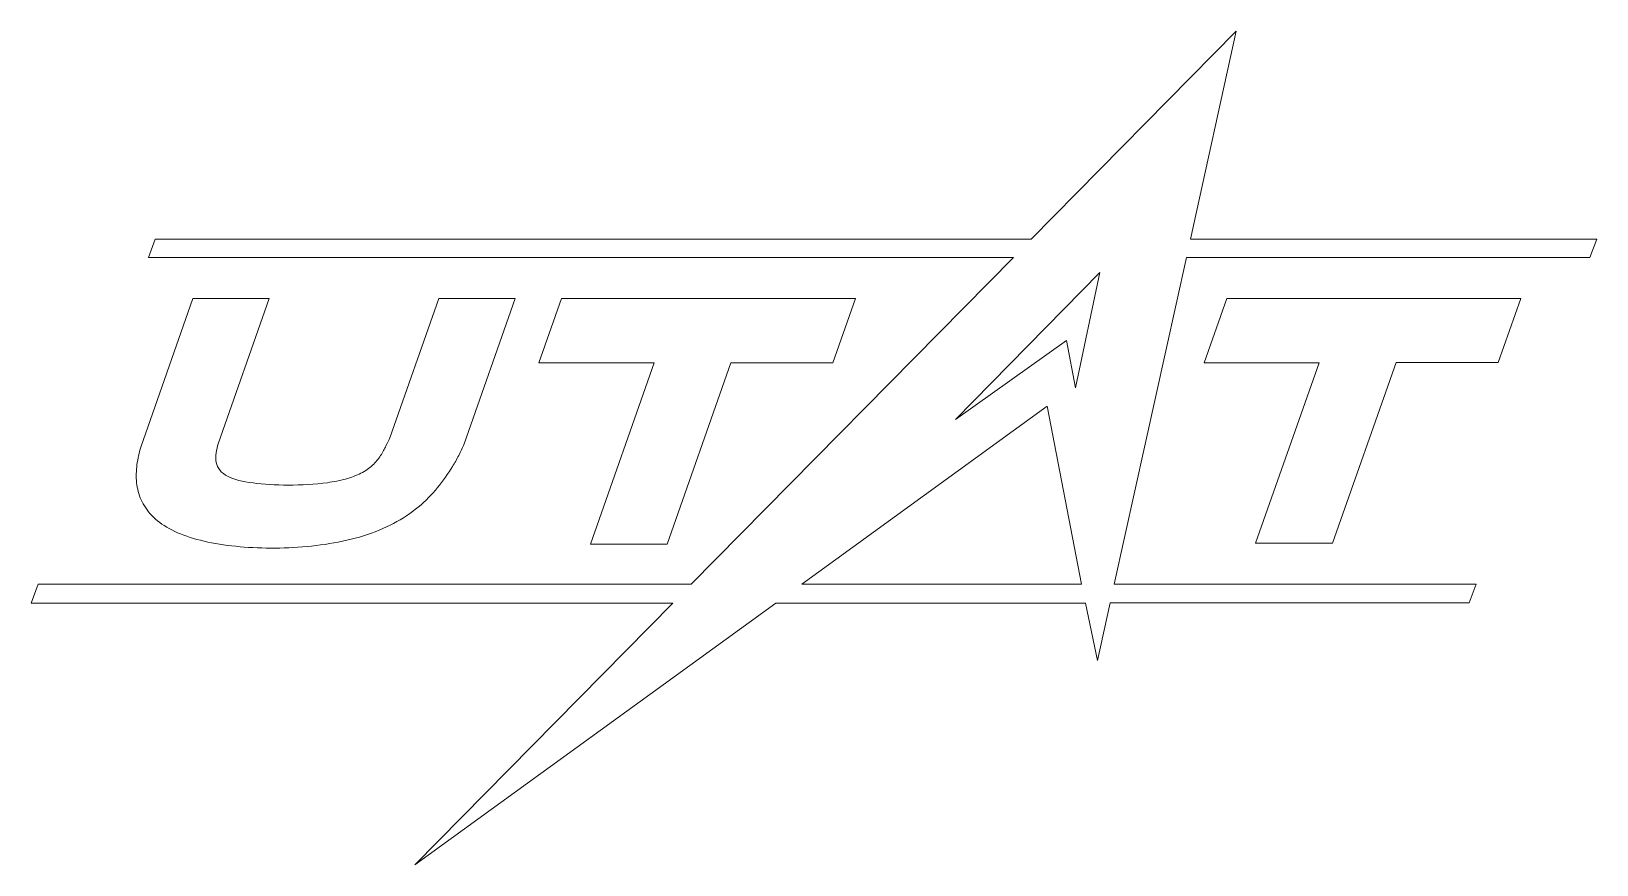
# Model space of a CAD drawing. Header units: millimetres. Extents: x 206 to 1013, y 210 to 640.
import ezdxf

# ---------------------------------------------------------------- set-up
doc = ezdxf.new("R2010")
doc.units = ezdxf.units.MM

msp = doc.modelspace()

# ---------------------------------------------------------------- linework, layer by layer
at = {"color": 7, "linetype": 'Continuous', "lineweight": 15}
for p, q in [((827.02, 639.78), (721.3, 532.58)), ((803.33, 532.56), (827.02, 639.78)), ((269.59, 532.58), (266, 523.11)), ((721.3, 532.58), (269.59, 532.58)), ((1012.85, 532.56), (803.33, 532.56)), ((1009.34, 523.11), (1012.85, 532.56)), ((266, 523.11), (712.12, 523.11)), ((712.12, 523.11), (545.99, 354.65)), ((764.04, 354.65), (801.25, 523.11)), ((801.25, 523.11), (1009.34, 523.11)), ((756.6, 515.41), (682.17, 439.55)), ((744.12, 455.96), (756.6, 515.41)), ((288.92, 501.93), (262.05, 425.37)), ((328.26, 501.93), (288.92, 501.93)), ((301.96, 427.03), (328.26, 501.93)), ((415.73, 501.93), (390.53, 430.14)), ((455.11, 501.93), (415.73, 501.93)), ((428.81, 427.03), (455.11, 501.93)), ((479.07, 501.93), (467.37, 468.76)), ((630.66, 501.93), (479.07, 501.93)), ((619.02, 468.76), (630.66, 501.93)), ((822.05, 501.93), (810.41, 468.76)), ((973.7, 501.93), (822.05, 501.93)), ((962.07, 468.97), (973.7, 501.93)), ((682.17, 439.55), (739.5, 480.43)), ((739.5, 480.43), (744.12, 455.96)), ((467.37, 468.76), (526.81, 468.76)), ((526.81, 468.76), (494.04, 375.41)), ((533.53, 375.41), (566.29, 468.76)), ((566.29, 468.76), (619.02, 468.76)), ((810.41, 468.76), (869.67, 468.76)), ((869.67, 468.76), (836.91, 375.9)), ((876.56, 375.9), (909.4, 468.97)), ((909.4, 468.97), (962.07, 468.97)), ((729.54, 446.43), (602.92, 354.67)), ((747.25, 354.67), (729.54, 446.43)), ((494.04, 375.41), (533.53, 375.41)), ((836.91, 375.9), (876.56, 375.9)), ((209.1, 354.65), (205.64, 344.95)), ((545.99, 354.65), (209.1, 354.65)), ((602.92, 354.67), (747.25, 354.67)), ((950.62, 354.65), (764.04, 354.65)), ((947.07, 345.08), (950.62, 354.65)), ((205.64, 344.95), (536.43, 344.95)), ((403.39, 210.05), (589.52, 344.95)), ((536.43, 344.95), (403.39, 210.05)), ((589.52, 344.95), (749.26, 344.95)), ((749.26, 344.95), (755.37, 315.4)), ((755.37, 315.4), (761.92, 345.08)), ((761.92, 345.08), (947.07, 345.08))]:
    msp.add_line(p, q, dxfattribs=at)
for points, knots in [([(390.53, 430.14), (389.99, 429.01), (389.3, 427.6), (387.76, 424.44), (386.88, 422.7), (384.65, 419.26), (383.29, 417.57), (379.93, 414.48), (377.92, 413.09), (373.25, 410.72), (370.6, 409.72), (364.79, 408.12), (361.65, 407.5), (351.84, 406.12), (344.83, 405.79), (331.56, 405.83), (325.32, 406.19), (314.62, 407.59), (310.15, 408.64), (305.26, 411.17), (303.94, 412.18), (301.96, 414.56), (301.32, 415.95), (300.69, 419.02), (300.72, 420.72), (301.21, 424.08), (301.67, 425.76), (301.96, 427.03)], [0, 0, 0, 0, 0.0625, 0.0625, 0.125, 0.125, 0.1875, 0.1875, 0.25, 0.25, 0.3125, 0.3125, 0.375, 0.375, 0.5, 0.5, 0.625, 0.625, 0.75, 0.75, 0.8125, 0.8125, 0.875, 0.875, 0.9375, 0.9375, 1, 1, 1, 1]), ([(262.05, 425.37), (261.25, 422.53), (260.54, 419.41), (259.74, 413.2), (259.63, 410.08), (260.28, 404), (261.03, 401.01), (263.59, 395.31), (265.4, 392.6), (270.21, 387.61), (273.22, 385.35), (280.41, 381.38), (284.6, 379.69), (298.66, 375.51), (310.07, 373.93), (334.37, 372.99), (347.23, 373.6), (365.45, 376.58), (371.35, 377.92), (382.46, 381.38), (387.68, 383.5), (397.17, 388.48), (401.44, 391.34), (408.99, 397.59), (412.26, 400.97), (418.02, 408), (420.53, 411.63), (423.94, 417.23), (425.03, 419.12), (427.05, 423), (428, 424.98), (428.81, 427.03)], [0, 0, 0, 0, 0.0625, 0.0625, 0.125, 0.125, 0.1875, 0.1875, 0.25, 0.25, 0.3125, 0.3125, 0.375, 0.375, 0.5, 0.5, 0.625, 0.625, 0.6875, 0.6875, 0.75, 0.75, 0.8125, 0.8125, 0.875, 0.875, 0.9375, 0.9375, 0.96875, 0.96875, 1, 1, 1, 1])]:
    msp.add_open_spline(points, degree=3, knots=knots, dxfattribs=at)

doc.saveas('drawing.dxf')
